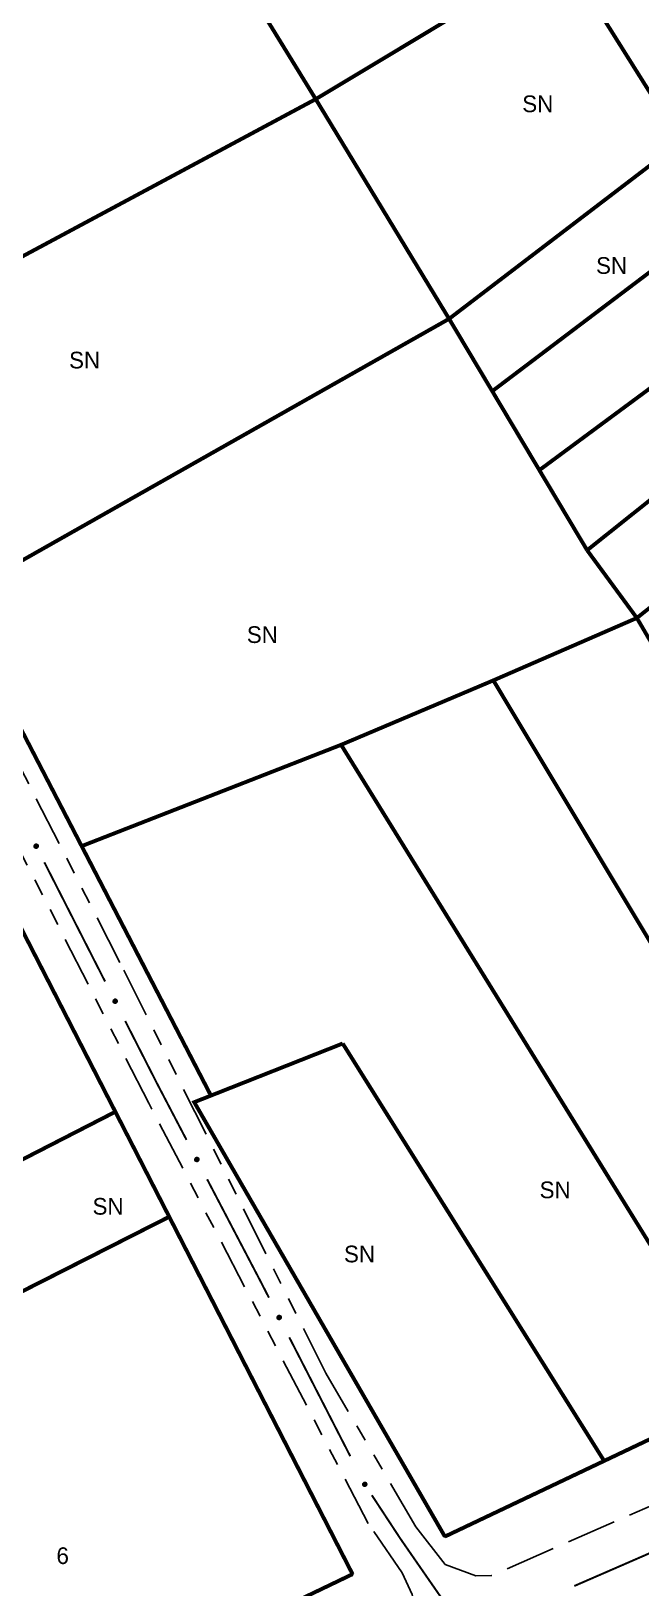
# Model space of a CAD drawing. Extents: x 205807 to 207855, y 4874692 to 4876446.
# Drawn here: x 207141.3 to 207196.1, y 4875780.4 to 4875920.2 of the extents above; entities that cross this region are included whole.
import ezdxf
from ezdxf.enums import TextEntityAlignment as Align

# ---------------------------------------------------------------- set-up
doc = ezdxf.new("R2010")
doc.units = 0
doc.header["$LTSCALE"] = 1.5
doc.header["$MEASUREMENT"] = 0
doc.linetypes.add('TRACO_11', pattern=[8, 3, -1, 3, -1])
doc.linetypes.add('TRACO_25', pattern=[8, 3, -1, 1, -1, 1, -1])
for name, color, linetype in [('CD_MALHA_LOTES', 7, 'CONTINUOUS'), ('RU-QUADRA', 210, 'CONTINUOUS'), ('SV-EIXO-RUA-N-PAV', 6, 'CONTINUOUS'), ('SV-EIXO-RUA-PAV', 20, 'CONTINUOUS'), ('SV-RUA-NAO-PAV', 7, 'CONTINUOUS'), ('SV-RUA-PAVIM', 7, 'CONTINUOUS'), ('Th_NmrPort', 1, 'CONTINUOUS')]:
    doc.layers.add(name, color=color, linetype=linetype)

msp = doc.modelspace()

# ---------------------------------------------------------------- linework, layer by layer
at = {"layer": 'CD_MALHA_LOTES', "linetype": 'Continuous', "const_width": 0.35, "flags": 128}
for points in [[(207166.899906, 4875914.092628), (207188.981919, 4875927.341571)], [(207188.981919, 4875927.341571), (207199.58822, 4875910.458985)], [(207166.899906, 4875914.092628), (207160.707975, 4875924.1638)], [(207124.210943, 4875891.215641), (207166.899906, 4875914.092628)], [(207178.884991, 4875894.363538), (207166.899906, 4875914.092628)], [(207178.884991, 4875894.363538), (207198.559269, 4875909.37725)], [(207182.762905, 4875887.866231), (207202.457459, 4875902.747722)], [(207135.178187, 4875869.643176), (207178.884991, 4875894.363538)], [(207182.762905, 4875887.866231), (207178.884991, 4875894.363538)], [(207186.995499, 4875880.774669), (207206.778495, 4875895.399074)], [(207191.288268, 4875873.582286), (207210.570787, 4875888.949644)], [(207186.995499, 4875880.774669), (207182.762905, 4875887.866231)], [(207195.756477, 4875867.498309), (207214.458593, 4875882.337776)], [(207191.288268, 4875873.582286), (207186.995499, 4875880.774669)], [(207195.756477, 4875867.498309), (207191.288268, 4875873.582286)], [(207145.866776, 4875847.012359), (207134.369848, 4875869.185984)], [(207182.86249, 4875861.894518), (207195.756477, 4875867.498309)], [(207199.538393, 4875861.044392), (207195.756477, 4875867.498309)], [(207169.180903, 4875856.108585), (207182.86249, 4875861.894518)], [(207217.803254, 4875803.657383), (207182.86249, 4875861.894518)], [(207145.866776, 4875847.012359), (207169.180903, 4875856.108585)], [(207205.305226, 4875797.726571), (207169.180903, 4875856.108585)], [(207157.483382, 4875824.607914), (207145.866776, 4875847.012359)], [(207137.745668, 4875844.870402), (207148.894173, 4875823.152912)], [(207157.483382, 4875824.607914), (207169.324043, 4875829.284903)], [(207169.324043, 4875829.284903), (207192.816805, 4875791.800318)], [(207178.504418, 4875785.008521), (207155.982355, 4875824.015018), (207157.483382, 4875824.607914)], [(207157.483382, 4875824.607914), (207155.982355, 4875824.015018)], [(207131.68054, 4875814.324045), (207148.894173, 4875823.152912)], [(207148.894173, 4875823.152912), (207153.733733, 4875813.725361)], [(207153.733733, 4875813.725361), (207136.446695, 4875804.959201)], [(207153.733733, 4875813.725361), (207170.208939, 4875781.631362)], [(207205.305226, 4875797.726571), (207192.816805, 4875791.800318)], [(207192.816805, 4875791.800318), (207178.504418, 4875785.008521)], [(207170.208939, 4875781.631362), (207134.48706, 4875764.489144)]]:
    msp.add_lwpolyline(points, dxfattribs=at)
at = {"layer": 'RU-QUADRA', "linetype": 'Continuous', "const_width": 0.18, "flags": 128}
for points in [[(207188.981919, 4875927.341571), (207199.58822, 4875910.458985), (207198.559269, 4875909.37725), (207202.457459, 4875902.747722), (207206.778495, 4875895.399074), (207210.570787, 4875888.949644), (207214.458593, 4875882.337776), (207218.36134, 4875875.700499), (207222.281086, 4875869.034311), (207226.21091, 4875862.350986), (207230.415971, 4875855.199573), (207234.076996, 4875849.124554), (207237.913892, 4875842.448097), (207251.359695, 4875819.581249), (207230.287783, 4875809.581789), (207217.803254, 4875803.657383), (207205.305226, 4875797.726571), (207192.816805, 4875791.800318), (207178.504418, 4875785.008521), (207155.982355, 4875824.015018), (207157.483382, 4875824.607914), (207145.866776, 4875847.012359), (207134.369848, 4875869.185984)], [(207134.48706, 4875764.489144), (207170.208939, 4875781.631362), (207153.733733, 4875813.725361), (207148.894173, 4875823.152912), (207137.745668, 4875844.870402)]]:
    msp.add_lwpolyline(points, dxfattribs=at)
at = {"layer": 'SV-EIXO-RUA-N-PAV'}
for points in [[(207141.810116, 4875847.179889), (207141.856843, 4875847.165446), (207141.894049, 4875847.143479), (207141.919808, 4875847.116224), (207141.93629, 4875847.086206), (207141.949693, 4875847.053596), (207141.955953, 4875847.017737), (207141.954085, 4875846.976398), (207141.939926, 4875846.929423), (207141.914917, 4875846.892787), (207141.889548, 4875846.866104), (207141.859236, 4875846.847115), (207141.827339, 4875846.834625), (207141.789876, 4875846.829355), (207141.748002, 4875846.831658), (207141.70111, 4875846.847038), (207141.664782, 4875846.868825), (207141.640559, 4875846.895841), (207141.621662, 4875846.926435), (207141.608377, 4875846.959892), (207141.602436, 4875846.995127), (207141.60483, 4875847.037283), (207141.620624, 4875847.083364), (207141.64194, 4875847.119845), (207141.668608, 4875847.144441), (207141.699148, 4875847.162367), (207141.731692, 4875847.176208), (207141.767476, 4875847.184001), (207141.810116, 4875847.179889)], [(207148.907841, 4875833.257428), (207148.954568, 4875833.242985), (207148.991775, 4875833.221017), (207149.017533, 4875833.193763), (207149.034015, 4875833.163745), (207149.047419, 4875833.131135), (207149.053678, 4875833.095276), (207149.05181, 4875833.053937), (207149.037651, 4875833.006962), (207149.012642, 4875832.970326), (207148.987273, 4875832.943643), (207148.956961, 4875832.924654), (207148.925064, 4875832.912164), (207148.887601, 4875832.906894), (207148.845727, 4875832.909197), (207148.798836, 4875832.924577), (207148.762507, 4875832.946364), (207148.738284, 4875832.97338), (207148.719387, 4875833.003974), (207148.706102, 4875833.037431), (207148.700161, 4875833.072666), (207148.702555, 4875833.114822), (207148.718349, 4875833.160903), (207148.739665, 4875833.197384), (207148.766333, 4875833.22198), (207148.796873, 4875833.239906), (207148.829417, 4875833.253747), (207148.865201, 4875833.26154), (207148.907841, 4875833.257428)], [(207156.246372, 4875819.041217), (207156.293252, 4875819.027278), (207156.330693, 4875819.005712), (207156.356743, 4875818.978736), (207156.373548, 4875818.948897), (207156.387301, 4875818.916433), (207156.393946, 4875818.880643), (207156.392523, 4875818.839287), (207156.37887, 4875818.792162), (207156.354257, 4875818.755259), (207156.329177, 4875818.728305), (207156.299071, 4875818.708991), (207156.26731, 4875818.696159), (207156.229906, 4875818.690485), (207156.188009, 4875818.692337), (207156.140955, 4875818.707212), (207156.104394, 4875818.728607), (207156.079882, 4875818.75536), (207156.060657, 4875818.78575), (207156.047013, 4875818.819061), (207156.040693, 4875818.854231), (207156.042633, 4875818.89641), (207156.05793, 4875818.942658), (207156.078852, 4875818.979367), (207156.105254, 4875819.004248), (207156.1356, 4875819.022502), (207156.167993, 4875819.036692), (207156.203691, 4875819.04487), (207156.246372, 4875819.041217)], [(207163.643049, 4875804.852692), (207163.689818, 4875804.838385), (207163.727088, 4875804.816525), (207163.752926, 4875804.789346), (207163.769495, 4875804.759375), (207163.782993, 4875804.726804), (207163.789356, 4875804.690964), (207163.787608, 4875804.64962), (207163.773585, 4875804.602604), (207163.748682, 4875804.565896), (207163.723391, 4875804.539139), (207163.693134, 4875804.520063), (207163.661273, 4875804.50748), (207163.623825, 4875804.502101), (207163.581945, 4875804.504283), (207163.535009, 4875804.519527), (207163.498618, 4875804.541209), (207163.474317, 4875804.568154), (207163.455331, 4875804.598694), (207163.441949, 4875804.632111), (207163.435906, 4875804.667329), (207163.438178, 4875804.709492), (207163.453838, 4875804.755618), (207163.475048, 4875804.792161), (207163.501645, 4875804.816834), (207163.532133, 4875804.834849), (207163.564636, 4875804.848784), (207163.600398, 4875804.856681), (207163.643049, 4875804.852692)], [(207171.31461, 4875789.876846), (207171.362639, 4875789.867617), (207171.402031, 4875789.849863), (207171.430624, 4875789.825599), (207171.4503, 4875789.797569), (207171.4672, 4875789.766627), (207171.477355, 4875789.731671), (207171.480033, 4875789.690377), (207171.471112, 4875789.642132), (207171.450273, 4875789.602974), (207171.427985, 4875789.573669), (207171.399939, 4875789.551469), (207171.369604, 4875789.535556), (207171.332945, 4875789.526208), (207171.291071, 4875789.523903), (207171.242776, 4875789.534046), (207171.204277, 4875789.551717), (207171.177237, 4875789.575912), (207171.155097, 4875789.604249), (207171.138222, 4875789.636046), (207171.128451, 4875789.670417), (207171.126207, 4875789.712582), (207171.13685, 4875789.760117), (207171.154036, 4875789.798716), (207171.177845, 4875789.826089), (207171.206234, 4875789.847257), (207171.237063, 4875789.864585), (207171.271777, 4875789.876256), (207171.31461, 4875789.876846)]]:
    msp.add_lwpolyline(points, close=True, dxfattribs=at)
for points in [[(207141.602436, 4875846.995127), (207141.70111, 4875846.847038)], [(207141.60483, 4875847.037283), (207141.748002, 4875846.831658)], [(207141.607944, 4875846.973931), (207141.679596, 4875846.863425)], [(207141.608254, 4875847.01238), (207141.720619, 4875846.846049)], [(207141.608377, 4875846.959892), (207141.664782, 4875846.868825)], [(207141.615834, 4875847.057598), (207141.7671, 4875846.832986)], [(207141.620624, 4875847.083364), (207141.789876, 4875846.829355)], [(207141.631375, 4875847.099216), (207141.805524, 4875846.835727)], [(207141.64194, 4875847.119845), (207141.827339, 4875846.834625)], [(207141.656165, 4875847.128702), (207141.84147, 4875846.843331)], [(207141.668608, 4875847.144441), (207141.859236, 4875846.847115)], [(207141.684673, 4875847.150894), (207141.871265, 4875846.85699)], [(207141.699148, 4875847.162367), (207141.889548, 4875846.866104)], [(207141.718116, 4875847.166411), (207141.901562, 4875846.884688)], [(207141.731692, 4875847.176208), (207141.914917, 4875846.892787)], [(207141.751606, 4875847.175827), (207141.925732, 4875846.915389)], [(207141.767476, 4875847.184001), (207141.939926, 4875846.929423)], [(207141.787576, 4875847.180379), (207141.943728, 4875846.955196)], [(207141.810116, 4875847.179889), (207141.954085, 4875846.976398)], [(207141.835249, 4875847.170988), (207141.951285, 4875847.003465)], [(207141.856843, 4875847.165446), (207141.955953, 4875847.017737)], [(207141.878107, 4875847.153015), (207141.947924, 4875847.043105)], [(207141.894049, 4875847.143479), (207141.949693, 4875847.053596)], [(207148.700161, 4875833.072666), (207148.798836, 4875832.924577)], [(207148.702555, 4875833.114822), (207148.845727, 4875832.909197)], [(207148.705669, 4875833.05147), (207148.777321, 4875832.940964)], [(207148.705979, 4875833.089919), (207148.818344, 4875832.923588)], [(207148.706102, 4875833.037431), (207148.762507, 4875832.946364)], [(207148.713559, 4875833.135137), (207148.864825, 4875832.910525)], [(207148.718349, 4875833.160903), (207148.887601, 4875832.906894)], [(207148.7291, 4875833.176755), (207148.90325, 4875832.913266)], [(207148.739665, 4875833.197384), (207148.925064, 4875832.912164)], [(207148.75389, 4875833.206241), (207148.939195, 4875832.92087)], [(207148.766333, 4875833.22198), (207148.956961, 4875832.924654)], [(207148.782399, 4875833.228433), (207148.968991, 4875832.934529)], [(207148.796873, 4875833.239906), (207148.987273, 4875832.943643)], [(207148.815841, 4875833.24395), (207148.999287, 4875832.962227)], [(207148.829417, 4875833.253747), (207149.012642, 4875832.970326)], [(207148.849331, 4875833.253366), (207149.023457, 4875832.992928)], [(207148.865201, 4875833.26154), (207149.037651, 4875833.006962)], [(207148.885301, 4875833.257918), (207149.041454, 4875833.032735)], [(207148.907841, 4875833.257428), (207149.05181, 4875833.053937)], [(207148.932974, 4875833.248527), (207149.04901, 4875833.081004)], [(207148.954568, 4875833.242985), (207149.053678, 4875833.095276)], [(207148.975832, 4875833.230554), (207149.045649, 4875833.120644)], [(207148.991775, 4875833.221017), (207149.047419, 4875833.131135)], [(207156.042633, 4875818.89641), (207156.188009, 4875818.692337)], [(207156.053418, 4875818.916842), (207156.207092, 4875818.693871)], [(207156.05793, 4875818.942658), (207156.229906, 4875818.690485)], [(207156.06851, 4875818.958625), (207156.245485, 4875818.697026)], [(207156.078852, 4875818.979367), (207156.26731, 4875818.696159)], [(207156.092981, 4875818.988376), (207156.281347, 4875818.705016)], [(207156.105254, 4875819.004248), (207156.299071, 4875818.708991)], [(207156.121249, 4875819.010873), (207156.310994, 4875818.718994)], [(207156.1356, 4875819.022502), (207156.329177, 4875818.728305)], [(207156.154523, 4875819.02675), (207156.34099, 4875818.747017)], [(207156.167993, 4875819.036692), (207156.354257, 4875818.755259)], [(207156.18791, 4875819.036525), (207156.364828, 4875818.777976)], [(207156.203691, 4875819.04487), (207156.37887, 4875818.792162)], [(207156.223828, 4875819.041465), (207156.382395, 4875818.817975)], [(207156.246372, 4875819.041217), (207156.392523, 4875818.839287)], [(207156.2716, 4875819.032586), (207156.389432, 4875818.866322)], [(207156.293252, 4875819.027278), (207156.393946, 4875818.880643)], [(207156.314649, 4875819.015076), (207156.385644, 4875818.905924)], [(207156.330693, 4875819.005712), (207156.387301, 4875818.916433)], [(207156.040693, 4875818.854231), (207156.140955, 4875818.707212)], [(207156.046325, 4875818.871545), (207156.160473, 4875818.706433)], [(207156.046429, 4875818.833096), (207156.119266, 4875818.723367)], [(207156.047013, 4875818.819061), (207156.104394, 4875818.728607)], [(207163.435906, 4875804.667329), (207163.535009, 4875804.519527)], [(207163.438178, 4875804.709492), (207163.581945, 4875804.504283)], [(207163.441475, 4875804.64615), (207163.513448, 4875804.535852)], [(207163.441674, 4875804.684599), (207163.554521, 4875804.518594)], [(207163.441949, 4875804.632111), (207163.498618, 4875804.541209)], [(207163.449123, 4875804.729838), (207163.601039, 4875804.505666)], [(207163.453838, 4875804.755618), (207163.623825, 4875804.502101)], [(207163.464543, 4875804.771502), (207163.639456, 4875804.508519)], [(207163.475048, 4875804.792161), (207163.661273, 4875804.50748)], [(207163.489248, 4875804.801059), (207163.675379, 4875804.516227)], [(207163.501645, 4875804.816834), (207163.693134, 4875804.520063)], [(207163.517692, 4875804.823334), (207163.705135, 4875804.529972)], [(207163.532133, 4875804.834849), (207163.723391, 4875804.539139)], [(207163.551089, 4875804.838948), (207163.735351, 4875804.557757)], [(207163.564636, 4875804.848784), (207163.748682, 4875804.565896)], [(207163.584552, 4875804.84846), (207163.759432, 4875804.588529)], [(207163.600398, 4875804.856681), (207163.773585, 4875804.602604)], [(207163.620508, 4875804.853117), (207163.777313, 4875804.628388)], [(207163.643049, 4875804.852692), (207163.787608, 4875804.64962)], [(207163.668208, 4875804.843864), (207163.784729, 4875804.676678)], [(207163.689818, 4875804.838385), (207163.789356, 4875804.690964)], [(207163.711118, 4875804.826016), (207163.781253, 4875804.716308)], [(207163.727088, 4875804.816525), (207163.782993, 4875804.726804)], [(207171.126207, 4875789.712582), (207171.291071, 4875789.523903)], [(207171.128451, 4875789.670417), (207171.242776, 4875789.534046)], [(207171.132342, 4875789.688204), (207171.262275, 4875789.535203)], [(207171.134916, 4875789.73398), (207171.309909, 4875789.527318)], [(207171.136251, 4875789.649954), (207171.219594, 4875789.547975)], [(207171.13685, 4875789.760117), (207171.332945, 4875789.526208)], [(207171.138222, 4875789.636046), (207171.204277, 4875789.551717)], [(207171.145798, 4875789.777052), (207171.347801, 4875789.534258)], [(207171.154036, 4875789.798716), (207171.369604, 4875789.535556)], [(207171.167204, 4875789.80908), (207171.382695, 4875789.545759)], [(207171.177845, 4875789.826089), (207171.399939, 4875789.551469)], [(207171.193106, 4875789.834265), (207171.410812, 4875789.562604)], [(207171.206234, 4875789.847257), (207171.427985, 4875789.573669)], [(207171.224644, 4875789.853357), (207171.437887, 4875789.593458)], [(207171.237063, 4875789.864585), (207171.450273, 4875789.602974)], [(207171.256899, 4875789.86639), (207171.458544, 4875789.626626)], [(207171.271777, 4875789.876256), (207171.471112, 4875789.642132)], [(207171.292152, 4875789.874861), (207171.472065, 4875789.668166)], [(207171.31461, 4875789.876846), (207171.480033, 4875789.690377)], [(207171.340568, 4875789.870756), (207171.47428, 4875789.716973)], [(207171.362639, 4875789.867617), (207171.477355, 4875789.731671)], [(207171.385139, 4875789.857593), (207171.466591, 4875789.756005)], [(207171.402031, 4875789.849863), (207171.4672, 4875789.766627)]]:
    msp.add_lwpolyline(points, dxfattribs=at)
at = {"layer": 'SV-EIXO-RUA-N-PAV', "const_width": 0.18}
for points in [[(207142.516403, 4875845.552111), (207147.966652, 4875834.861237)], [(207149.783402, 4875831.297613), (207152.508527, 4875825.952176)], [(207152.508527, 4875825.952176), (207152.652811, 4875825.669156)], [(207152.652811, 4875825.669156), (207155.28798, 4875820.634805)], [(207157.142973, 4875817.090937), (207161.780456, 4875808.231267)], [(207161.780456, 4875808.231267), (207161.994595, 4875807.822167)], [(207161.994595, 4875807.822167), (207162.697216, 4875806.453767)], [(207164.524288, 4875802.895423), (207170.005505, 4875792.220394)], [(207171.940017, 4875788.724694), (207174.136728, 4875785.381872)], [(207174.136728, 4875785.381872), (207174.508402, 4875784.816282)], [(207174.508402, 4875784.816282), (207178.680407, 4875778.797652)]]:
    msp.add_lwpolyline(points, dxfattribs=at)
at = {"layer": 'SV-EIXO-RUA-PAV', "const_width": 0.18}
for points in [[(207192.909941, 4875781.774181), (207201.145137, 4875785.357026)], [(207190.140372, 4875780.57214), (207192.892352, 4875781.766547)], [(207192.892352, 4875781.766547), (207192.909941, 4875781.774181)]]:
    msp.add_lwpolyline(points, dxfattribs=at)
at = {"layer": 'SV-RUA-NAO-PAV', "linetype": 'TRACO_25'}
for points in [[(207175.799555, 4875778.455765, 5.354711), (207175.574035, 4875779.808882, 5.354711), (207174.671958, 4875781.763383, 5.354711), (207171.624948, 4875786.172958, 5.649768), (207151.895755, 4875823.93756, 5.674356), (207112.745796, 4875900.634528, 5.871062), (207087.88885, 4875946.585424, 6.485765), (207086.301773, 4875946.957298, 6.485765), (207085.072552, 4875946.539547, 6.485765), (207047.798581, 4875927.231655, 6.264472), (207046.970004, 4875926.344867, 6.166119), (207046.200833, 4875924.806526, 6.141531)], [(207182.699106, 4875781.499732, 5.280947), (207181.296647, 4875781.487799, 5.403887), (207178.543254, 4875782.4957, 5.403887), (207175.908609, 4875785.890784, 5.403887), (207167.806328, 4875799.677008, 5.62518), (207149.307641, 4875836.56777, 5.871062), (207120.631114, 4875892.604473, 6.412)]]:
    msp.add_polyline3d(points, dxfattribs=at)
at = {"layer": 'SV-RUA-PAVIM', "linetype": 'TRACO_11'}
msp.add_polyline3d([(207257.049582, 4875814.295929, 6.338236), (207221.204116, 4875798.376641, 5.649768), (207182.699106, 4875781.499732, 5.649768)], dxfattribs=at)

# ---------------------------------------------------------------- texts
at = {"layer": 'Th_NmrPort', "color": 1}
for s, p in [('SN', (207185.460416, 4875913.670746)), ('SN', (207192.092012, 4875899.152928)), ('SN', (207144.738141, 4875890.659224)), ('SN', (207160.710293, 4875866.004298)), ('SN', (207187.019522, 4875816.14345)), ('SN', (207146.845039, 4875814.664662)), ('SN', (207169.440928, 4875810.38391)), ('6', (207143.603054, 4875783.290611))]:
    msp.add_text(s, height=1.5, dxfattribs=at).set_placement(p, align=Align.MIDDLE_LEFT)

doc.saveas('drawing.dxf')
